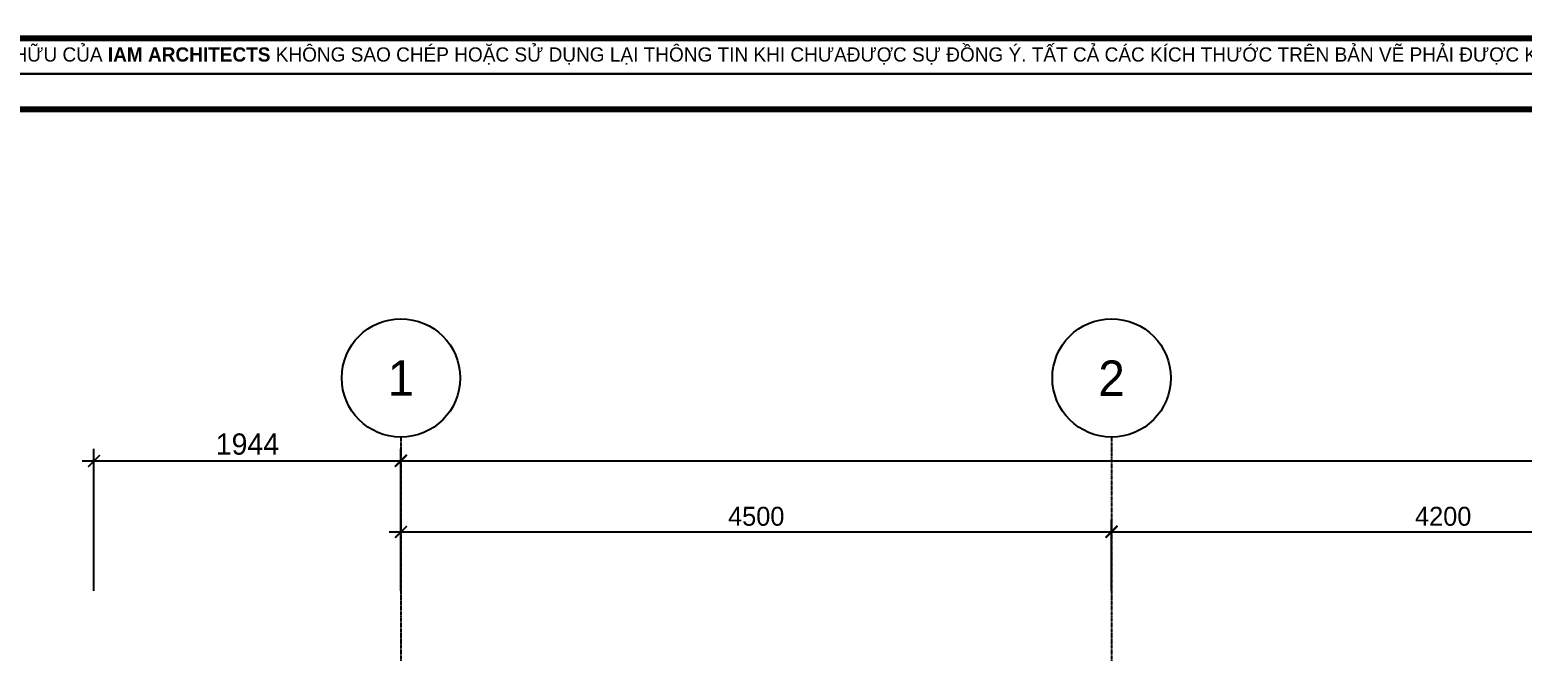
# Model space of a CAD drawing. Header units: inches. Extents: x 1721084 to 1854744, y 225101 to 488646.
# Drawn here: x 1812851 to 1822300, y 378942 to 382881 of the extents above; entities that cross this region are included whole.
import ezdxf
from ezdxf.enums import TextEntityAlignment as Align
from ezdxf.xclip import XClip

# ---------------------------------------------------------------- set-up
doc = ezdxf.new("R2010")
doc.units = ezdxf.units.IN
doc.header["$MEASUREMENT"] = 0
doc.header["$XCLIPFRAME"] = 0
doc.linetypes.add('X-PL-GF$0$X-GRID-T1$0$CENTER2', pattern=[1.125, 0.75, -0.125, 0.125, -0.125])
for name, color, linetype in [('A-ANNO-DIM 100', 252, 'Continuous'), ('I.A.M TITLEBLOCK - A2 -H$0$A-TBLK-TEXT', 250, 'Continuous'), ('X-PL-GF$0$X-GRID-T1$0$A-ANNO-DIM 75', 2, 'Continuous'), ('X-PL-GF$0$X-GRID-T1$0$A-GRID', 9, 'X-PL-GF$0$X-GRID-T1$0$CENTER2'), ('X-PL-GF$0$X-GRID-T1$0$A-GRID-SYMB', 5, 'Continuous'), ('X-PL-GF$0$X-PL-GF$0$A-ANNO-MARK', 250, 'Continuous'), ('X-PL-GF$0$X-PL-GF$0$A-XREF', 250, 'Continuous')]:
    doc.layers.add(name, color=color, linetype=linetype)
doc.styles.add('I.A.M TITLEBLOCK - A2 -H$0$TITLE BLOCK', font='arial.ttf')
doc.styles.add('X-PL-GF$0$X-GRID-T1$0$HDUNGARC', font='vn_vni.shx')
doc.styles.add('X-PL-GF$0$X-GRID-T1$0$SYMBTEXT', font='VAVON_.TTF')
doc.styles.add('X-PL-GF$0$X-PL-GF$0$HDUNGARC', font='vn_vni.shx')
doc.dimstyles.new('X-PL-GF$0$X-GRID-T1$0$DIM-75', dxfattribs={"dimscale": 75, "dimtxt": 1.6, "dimasz": 1, "dimexe": 1, "dimexo": 1, "dimgap": 0.5, "dimtad": 1, "dimdec": 0, "dimzin": 0, "dimdsep": 46, "dimtxsty": 'X-PL-GF$0$X-GRID-T1$0$HDUNGARC', "dimblk": 'X-PL-GF$0$X-GRID-T1$0$_ArchTick', "dimcen": 2, "dimdle": 1, "dimclrd": 256, "dimclre": 9, "dimclrt": 3, "dimadec": 0, "dimazin": 0, "dimtfac": 1, "dimtdec": 0, "dimtix": 1, "dimtmove": 2, "dimatfit": 2, "dimfxl": 1, "dimtolj": 1, "dimtzin": 0, "dimarcsym": 2})
doc.dimstyles.new('X-PL-GF$0$X-PL-GF$0$DIM-75', dxfattribs={"dimscale": 75, "dimtxt": 1.8, "dimasz": 1, "dimexe": 1, "dimexo": 1, "dimgap": 0.5, "dimtad": 1, "dimdec": 0, "dimzin": 0, "dimdsep": 46, "dimtxsty": 'X-PL-GF$0$X-PL-GF$0$HDUNGARC', "dimblk": 'X-PL-GF$0$X-PL-GF$0$_ArchTick', "dimcen": 2, "dimdle": 1, "dimclrd": 256, "dimclre": 9, "dimclrt": 3, "dimadec": 0, "dimazin": 0, "dimtfac": 1, "dimtdec": 0, "dimtix": 1, "dimtmove": 2, "dimatfit": 2, "dimfxl": 1, "dimtolj": 1, "dimtzin": 0, "dimarcsym": 2})

# ---------------------------------------------------------------- blocks, each defined once
blk = doc.blocks.new('X-PL-GF$0$X-GRID-T1$0$SYMB-GRID')
blk.add_circle((0, 0), 5)
at = {"color": 2, "style": 'X-PL-GF$0$X-GRID-T1$0$SYMBTEXT', "flags": 4}
blk.add_attdef('NUM', text='', height=3, dxfattribs=at).set_placement((0, 0), align=Align.MIDDLE)
blk = doc.blocks.new('X-PL-GF$0$X-GRID-T1$0$_ArchTick')
at = {"color": 0, "linetype": 'ByBlock', "const_width": 0.15}
blk.add_lwpolyline([(-0.5000000000000018, -0.4822552045807244), (0.5, 0.5177447954192829)], dxfattribs=at)
blk = doc.blocks.new('*D274')
at = {"layer": 'Defpoints', "color": 0, "transparency": 16777216}
for p in [(4500.000000000136, 15188.19757388748), (5.2847e-12, 14738.19757388748), (4500.000000000136, 14738.19757388748)]:
    blk.add_point(p, dxfattribs=at)
at = {"layer": 'X-PL-GF$0$X-GRID-T1$0$A-ANNO-DIM 75', "color": 9, "lineweight": -2, "transparency": 16777216}
for p, q in [((5.2893e-12, 14813.19757388748), (5.3169e-12, 15263.19757388748)), ((4500.000000000136, 14813.19757388748), (4500.000000000136, 15263.19757388748))]:
    blk.add_line(p, q, dxfattribs=at)
at = {"layer": 'X-PL-GF$0$X-GRID-T1$0$A-ANNO-DIM 75', "lineweight": -2, "transparency": 16777216}
blk.add_line((-74.99999999999469, 15188.19757388748), (4575.000000000136, 15188.19757388748), dxfattribs=at)
at = {"layer": 'X-PL-GF$0$X-GRID-T1$0$A-ANNO-DIM 75', "lineweight": -2, "transparency": 16777216, "xscale": 75, "yscale": 75, "zscale": 75, "rotation": 180}
blk.add_blockref('X-PL-GF$0$X-GRID-T1$0$_ArchTick', (5.3123e-12, 15188.19757388748), dxfattribs=at)
at = {"layer": 'X-PL-GF$0$X-GRID-T1$0$A-ANNO-DIM 75', "lineweight": -2, "transparency": 16777216, "xscale": 75, "yscale": 75, "zscale": 75}
blk.add_blockref('X-PL-GF$0$X-GRID-T1$0$_ArchTick', (4500.000000000136, 15188.19757388748), dxfattribs=at)
at = {"layer": 'X-PL-GF$0$X-GRID-T1$0$A-ANNO-DIM 75', "color": 3, "transparency": 16777216, "insert": (2250.000000000071, 15285.69757388748), "char_height": 120, "attachment_point": 5, "style": 'X-PL-GF$0$X-GRID-T1$0$HDUNGARC'}
blk.add_mtext('\\A1;4500', dxfattribs=at)
blk = doc.blocks.new('*D280')
at = {"layer": 'Defpoints', "color": 0, "transparency": 16777216}
for p in [(8700.000000000022, 15188.19757388746), (4500.000000000136, 14738.19757388748), (8700.000000000022, 14738.19757388748)]:
    blk.add_point(p, dxfattribs=at)
at = {"layer": 'X-PL-GF$0$X-GRID-T1$0$A-ANNO-DIM 75', "color": 9, "lineweight": -2, "transparency": 16777216}
for p, q in [((4500.000000000136, 14813.19757388748), (4500.000000000136, 15263.19757388746)), ((8700.000000000022, 14813.19757388748), (8700.000000000022, 15263.19757388746))]:
    blk.add_line(p, q, dxfattribs=at)
at = {"layer": 'X-PL-GF$0$X-GRID-T1$0$A-ANNO-DIM 75', "lineweight": -2, "transparency": 16777216}
blk.add_line((4425.000000000136, 15188.19757388746), (8775.00000000002, 15188.19757388746), dxfattribs=at)
at = {"layer": 'X-PL-GF$0$X-GRID-T1$0$A-ANNO-DIM 75', "lineweight": -2, "transparency": 16777216, "xscale": 75, "yscale": 75, "zscale": 75, "rotation": 180}
blk.add_blockref('X-PL-GF$0$X-GRID-T1$0$_ArchTick', (4500.000000000136, 15188.19757388746), dxfattribs=at)
at = {"layer": 'X-PL-GF$0$X-GRID-T1$0$A-ANNO-DIM 75', "lineweight": -2, "transparency": 16777216, "xscale": 75, "yscale": 75, "zscale": 75}
blk.add_blockref('X-PL-GF$0$X-GRID-T1$0$_ArchTick', (8700.000000000022, 15188.19757388746), dxfattribs=at)
at = {"layer": 'X-PL-GF$0$X-GRID-T1$0$A-ANNO-DIM 75', "color": 3, "transparency": 16777216, "insert": (6600.000000000079, 15285.69757388746), "char_height": 120, "attachment_point": 5, "style": 'X-PL-GF$0$X-GRID-T1$0$HDUNGARC'}
blk.add_mtext('\\A1;4200', dxfattribs=at)
blk = doc.blocks.new('*D273')
at = {"layer": 'Defpoints', "color": 0, "transparency": 16777216}
for p in [(25599.99999999993, 15638.19757388748), (5.2847e-12, 14738.19757388748), (25599.99999999993, 14738.19757388748)]:
    blk.add_point(p, dxfattribs=at)
at = {"layer": 'X-PL-GF$0$X-GRID-T1$0$A-ANNO-DIM 75', "color": 9, "lineweight": -2, "transparency": 16777216}
for p, q in [((5.2893e-12, 14813.19757388748), (5.3444e-12, 15713.19757388748)), ((25599.99999999993, 14813.19757388748), (25599.99999999993, 15713.19757388748))]:
    blk.add_line(p, q, dxfattribs=at)
at = {"layer": 'X-PL-GF$0$X-GRID-T1$0$A-ANNO-DIM 75', "lineweight": -2, "transparency": 16777216}
blk.add_line((-74.99999999999466, 15638.19757388748), (25674.99999999994, 15638.19757388748), dxfattribs=at)
at = {"layer": 'X-PL-GF$0$X-GRID-T1$0$A-ANNO-DIM 75', "lineweight": -2, "transparency": 16777216, "xscale": 75, "yscale": 75, "zscale": 75, "rotation": 180}
blk.add_blockref('X-PL-GF$0$X-GRID-T1$0$_ArchTick', (5.3398e-12, 15638.19757388748), dxfattribs=at)
at = {"layer": 'X-PL-GF$0$X-GRID-T1$0$A-ANNO-DIM 75', "lineweight": -2, "transparency": 16777216, "xscale": 75, "yscale": 75, "zscale": 75}
blk.add_blockref('X-PL-GF$0$X-GRID-T1$0$_ArchTick', (25599.99999999993, 15638.19757388748), dxfattribs=at)
at = {"layer": 'X-PL-GF$0$X-GRID-T1$0$A-ANNO-DIM 75', "color": 3, "transparency": 16777216, "insert": (12799.99999999997, 15735.69757388748), "char_height": 120, "attachment_point": 5, "style": 'X-PL-GF$0$X-GRID-T1$0$HDUNGARC'}
blk.add_mtext('\\A1;25600', dxfattribs=at)
blk = doc.blocks.new('X-PL-GF$0$X-PL-GF$0$_ArchTick')
at = {"color": 0, "linetype": 'ByBlock', "const_width": 0.15}
blk.add_lwpolyline([(-0.5000000000000018, -0.4822552045807244), (0.5, 0.5177447954192829)], dxfattribs=at)
blk = doc.blocks.new('*D695')
at = {"layer": 'Defpoints', "color": 0, "transparency": 16777216}
for p in [(5.620009105961632e-12, 15638.19757388748), (-1943.802982637528, 14738.19757388748), (5.5649e-12, 14738.19757388748)]:
    blk.add_point(p, dxfattribs=at)
at = {"layer": 'X-PL-GF$0$X-PL-GF$0$A-ANNO-MARK', "color": 9, "lineweight": -2, "transparency": 16777216}
for p, q in [((-1943.802982637528, 14813.19757388748), (-1943.802982637528, 15713.19757388748)), ((5.569492425496803e-12, 14813.19757388748), (5.624601531458434e-12, 15713.19757388748))]:
    blk.add_line(p, q, dxfattribs=at)
at = {"layer": 'X-PL-GF$0$X-PL-GF$0$A-ANNO-MARK', "lineweight": -2, "transparency": 16777216}
blk.add_line((-2018.802982637528, 15638.19757388748), (75.00000000000561, 15638.19757388748), dxfattribs=at)
at = {"layer": 'X-PL-GF$0$X-PL-GF$0$A-ANNO-MARK', "lineweight": -2, "transparency": 16777216, "xscale": 75, "yscale": 75, "zscale": 75, "rotation": 180}
blk.add_blockref('X-PL-GF$0$X-PL-GF$0$_ArchTick', (-1943.802982637528, 15638.19757388748), dxfattribs=at)
at = {"layer": 'X-PL-GF$0$X-PL-GF$0$A-ANNO-MARK', "lineweight": -2, "transparency": 16777216, "xscale": 75, "yscale": 75, "zscale": 75}
blk.add_blockref('X-PL-GF$0$X-PL-GF$0$_ArchTick', (5.620009105961632e-12, 15638.19757388748), dxfattribs=at)
at = {"layer": 'X-PL-GF$0$X-PL-GF$0$A-ANNO-MARK', "color": 3, "transparency": 16777216, "insert": (-971.9014913187611, 15743.19757388748), "char_height": 135, "attachment_point": 5, "style": 'X-PL-GF$0$X-PL-GF$0$HDUNGARC'}
blk.add_mtext('\\A1;1944', dxfattribs=at)
blk = doc.blocks.new('I.A.M TITLEBLOCK - A2 -H')
at = {"const_width": 0.5}
blk.add_lwpolyline([(5, 2.999999999999972), (591.9999999999998, 2.999999999999886), (589.9999999999998, 417), (5, 417.0000000000002)], close=True, dxfattribs=at)
at = {"layer": 'Defpoints'}
blk.add_lwpolyline([(0, 420), (593.9999999999998, 420), (593.9999999999998, 0), (0, 0)], close=True, dxfattribs=at)
at = {"layer": 'I.A.M TITLEBLOCK - A2 -H$0$A-TBLK-TEXT', "color": 2, "lineweight": 0, "insert": (4.807113198076191, 2.243616161557929), "char_height": 1.199999999999999, "width": 216.8663122096007, "attachment_point": 1, "style": 'I.A.M TITLEBLOCK - A2 -H$0$TITLE BLOCK'}
blk.add_mtext('\\pt1.8;{\\fVNI-Avo|b0|i0|c0|p2;BAÛN VEÕ VAØ THIEÁT KEÁ NAØY THUOÄC SÔÛ HÖÕU CUÛA \\fVNI-Avo|b1|i0|c0|p2;IAM ARCHITECTS\\fVNI-Avo|b0|i0|c0|p2; KHOÂNG SAO CHEÙP HOAËC SÖÛ DUÏNG LAÏI THOÂNG TIN KHI CHÖAÑÖÔÏC SÖÏ ÑOÀNG YÙ. TAÁT CAÛ CAÙC KÍCH THÖÔÙC TREÂN BAÛN VEÕ PHAÛI ÑÖÔÏC KIEÅM TRA THÖÏC TEÁ TAÏI COÂNG TRÖÔØNG TRÖÔÙC KHI THI COÂNG.}', dxfattribs=at)
blk = doc.blocks.new('X-PL-GF$0$X-GRID-T1')
at = {"layer": 'X-PL-GF$0$X-GRID-T1$0$A-GRID', "ltscale": 8}
for p, q in [((5.9835e-12, 15788.19757388748), (-2.3166e-12, -4800.000000207501)), ((4500.000000000136, 15788.19757388748), (4500.000000000129, -4800.000000207501))]:
    blk.add_line(p, q, dxfattribs=at)
at = {"layer": 'X-PL-GF$0$X-GRID-T1$0$A-GRID-SYMB'}
ref = blk.add_blockref('X-PL-GF$0$X-GRID-T1$0$SYMB-GRID', (-3.11253e-11, 16163.19757388746), dxfattribs=dict(at, xscale=75, yscale=75, zscale=75))
ref.add_attrib('NUM', '1', dxfattribs={"layer": '0', "color": 2, "height": 224.9999999999999, "style": 'X-PL-GF$0$X-GRID-T1$0$SYMBTEXT'}).set_placement((-3.11253e-11, 16163.19757388746), align=Align.MIDDLE)
ref = blk.add_blockref('X-PL-GF$0$X-GRID-T1$0$SYMB-GRID', (4500.000000000028, 16163.19757388748), dxfattribs=dict(at, xscale=75, yscale=75, zscale=75))
ref.add_attrib('NUM', '2', dxfattribs={"layer": '0', "color": 2, "height": 224.9999999999999, "style": 'X-PL-GF$0$X-GRID-T1$0$SYMBTEXT'}).set_placement((4500.000000000028, 16163.19757388748), align=Align.MIDDLE)
at = {"layer": 'X-PL-GF$0$X-GRID-T1$0$A-ANNO-DIM 75'}
for base, p1, p2, picture, middle in [((25599.99999999993, 15638.19757388748), (5.2847e-12, 14738.19757388748), (25599.99999999993, 14738.19757388748), '*D273', (12799.99999999997, 15735.69757388748)), ((4500.000000000136, 15188.19757388748), (5.2847e-12, 14738.19757388748), (4500.000000000136, 14738.19757388748), '*D274', (2250.000000000071, 15285.69757388748)), ((8700.000000000022, 15188.19757388746), (4500.000000000136, 14738.19757388748), (8700.000000000022, 14738.19757388748), '*D280', (6600.000000000079, 15285.69757388746))]:
    dim = blk.add_linear_dim(base=base, p1=p1, p2=p2, dimstyle='X-PL-GF$0$X-GRID-T1$0$DIM-75', dxfattribs=at)
    dim.commit()
    dim.dimension.update_dxf_attribs({"geometry": picture, "text_midpoint": middle})
blk = doc.blocks.new('X-PL-GF')
at = {"layer": 'X-PL-GF$0$X-PL-GF$0$A-XREF'}
blk.add_blockref('X-PL-GF$0$X-GRID-T1', (0, 0), dxfattribs=at)
at = {"layer": 'X-PL-GF$0$X-PL-GF$0$A-ANNO-MARK'}
dim = blk.add_linear_dim(base=(5.620009105961632e-12, 15638.19757388748), p1=(-1943.802982637528, 14738.19757388748), p2=(5.5649e-12, 14738.19757388748), dimstyle='X-PL-GF$0$X-PL-GF$0$DIM-75', dxfattribs=at)
dim.commit()
dim.dimension.update_dxf_attribs({"geometry": '*D695', "text_midpoint": (-971.9014913187611, 15743.19757388748)})

msp = doc.modelspace()

# ---------------------------------------------------------------- block references
ref = msp.add_blockref('X-PL-GF', (1815200.38168202, 364510.5894645699))
XClip(ref).set_block_clipping_path([(-4378.678544013994, -12850.407672127025), (34696.321455986006, 17749.592327873004)])
at = {"layer": 'A-ANNO-DIM 100', "xscale": 75, "yscale": 75, "zscale": 75}
msp.add_blockref('I.A.M TITLEBLOCK - A2 -H', (1810183.5, 382601), dxfattribs=at)

# ---------------------------------------------------------------- next in the draw order: block references
msp.add_blockref('I.A.M TITLEBLOCK - A2 -H', (1810183.5, 351101), dxfattribs=at)

doc.saveas('drawing.dxf')
